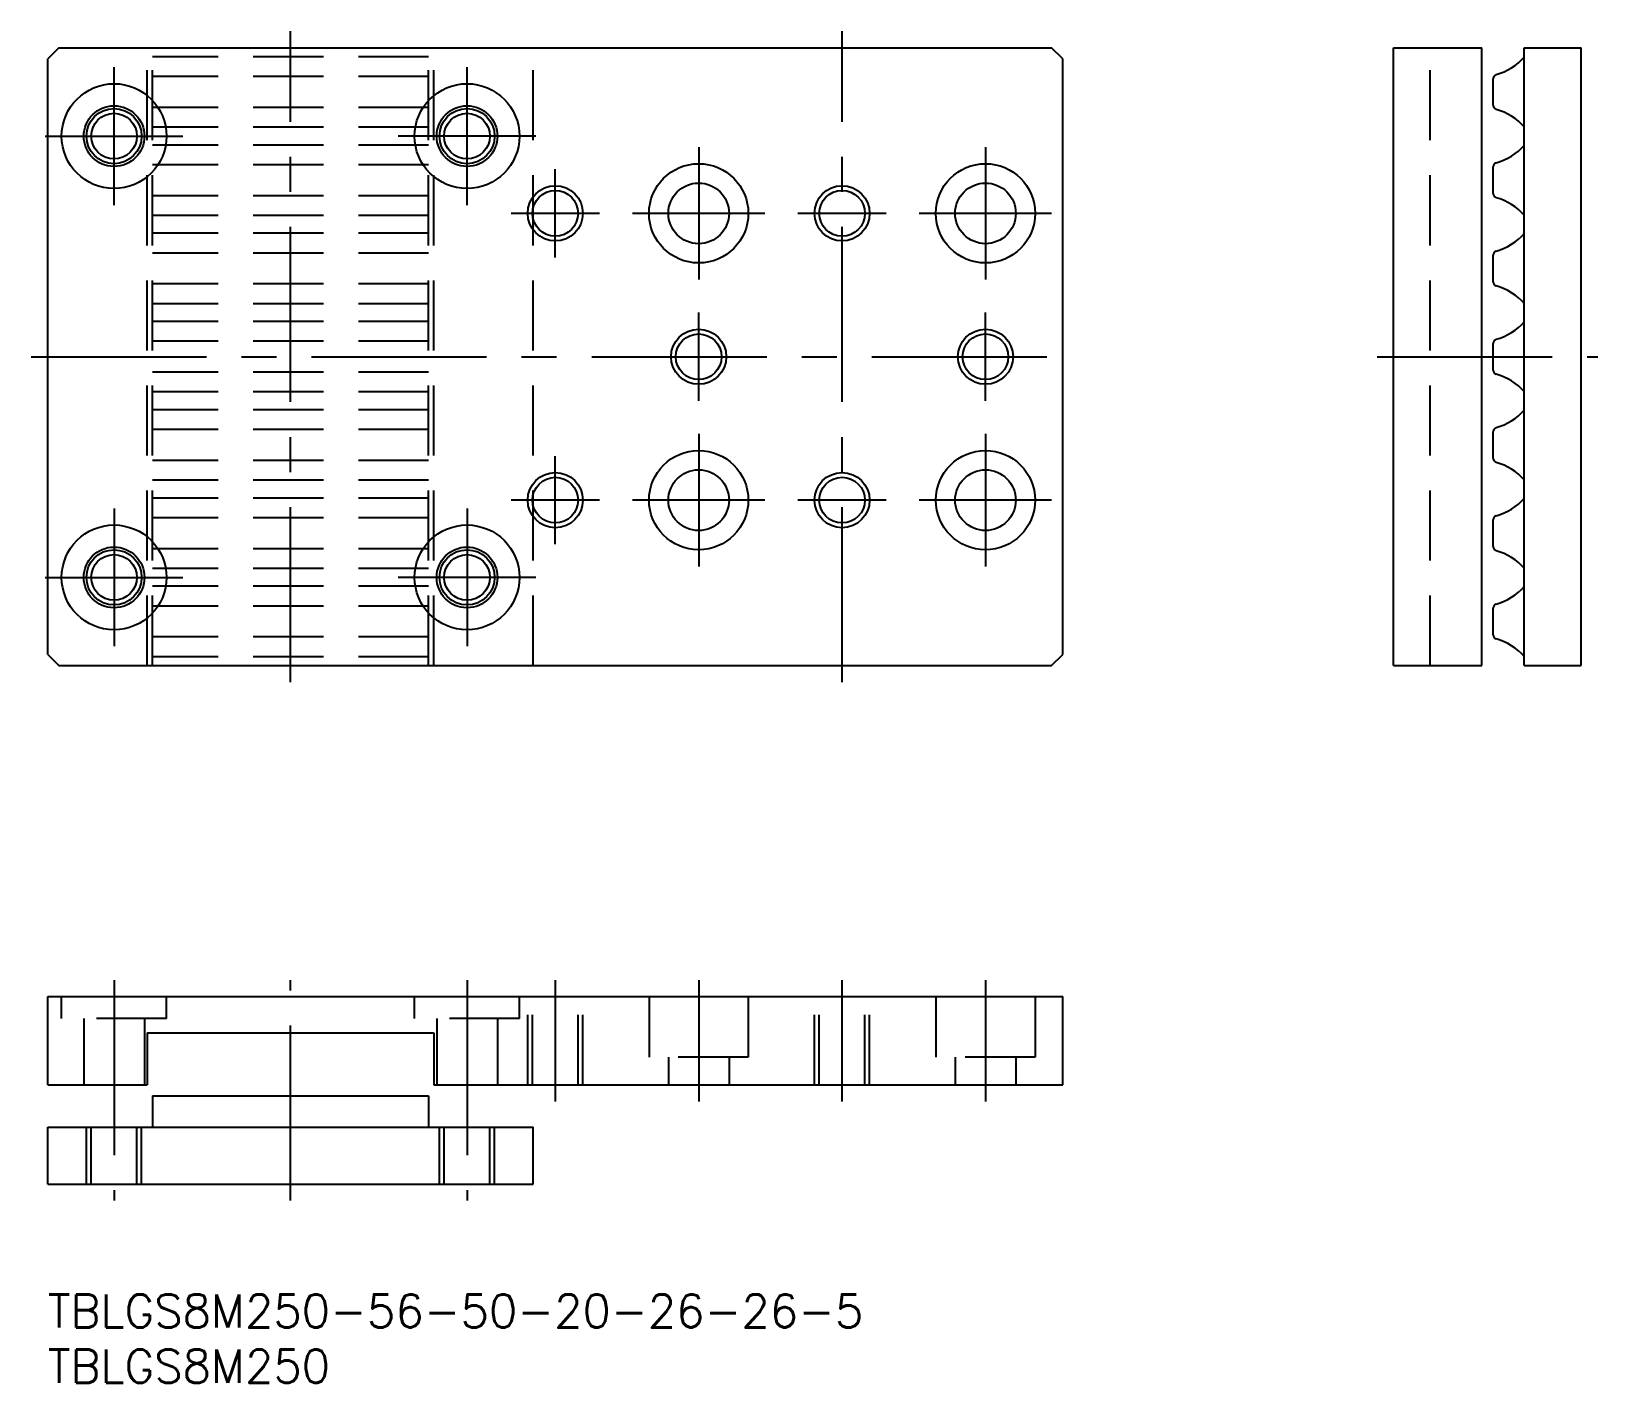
# Model space of a CAD drawing. Extents: x -2 to 140, y -8 to 114.
import ezdxf

# ---------------------------------------------------------------- set-up
doc = ezdxf.new("R2010")
doc.units = 0
doc.header["$LTSCALE"] = 0.5
doc.linetypes.add('CENTER', pattern=[50.8, 31.75, -6.35, 6.35, -6.35])
doc.linetypes.add('DASHED', pattern=[19.05, 12.7, -6.35])
for name, color, linetype in [('MSM_CENTER', 1, 'CENTER'), ('MSM_CONTINUOUS', 7, 'CONTINUOUS'), ('MSM_DASHED', 4, 'DASHED'), ('MSM_NARROW', 5, 'CONTINUOUS'), ('MSM_PART_NUMBER', 7, 'CONTINUOUS')]:
    doc.layers.add(name, color=color, linetype=linetype)
doc.styles.get("Standard").update_dxf_attribs({"font": 'txt.shx', "height": 2, "bigfont": 'bigfont.shx'})

# ---------------------------------------------------------------- blocks, each defined once
blk = doc.blocks.new('*U55')
at = {"layer": 'MSM_PART_NUMBER'}
blk.add_text('TBLGS8M250-56-50-20-26-26-5', height=3, dxfattribs=at).set_placement((0, -3))
blk = doc.blocks.new('*U56')
at = {"layer": 'MSM_PART_NUMBER'}
blk.add_text('TBLGS8M250', height=3, dxfattribs=at).set_placement((0, -8))

msp = doc.modelspace()

# ---------------------------------------------------------------- linework, layer by layer
at = {"layer": 'MSM_CENTER'}
for p, q in [((22, 55.5), (22, 114.5)), ((72, 55.5), (72, 114.5)), ((6, 98.75), (6, 111.25)), ((38, 98.75), (38, 111.25)), ((-0.25, 105), (12.25, 105)), ((44.25, 105), (31.75, 105)), ((59, 104), (59, 92)), ((85, 104), (85, 92)), ((46, 94), (46, 102)), ((50, 98), (42, 98)), ((65, 98), (53, 98)), ((76, 98), (68, 98)), ((91, 98), (79, 98)), ((59, 81), (59, 89)), ((85, 81), (85, 89)), ((-1.5, 85), (93.5, 85)), ((120.5, 85), (140.5, 85)), ((59, 78), (59, 66)), ((85, 78), (85, 66)), ((46, 68), (46, 76)), ((6, 71.25), (6, 58.75)), ((38, 71.25), (38, 58.75)), ((50, 72), (42, 72)), ((65, 72), (53, 72)), ((76, 72), (68, 72)), ((91, 72), (79, 72)), ((-0.25, 65), (12.25, 65)), ((44.25, 65), (31.75, 65)), ((6, 28.5), (6, 8.5)), ((22, 8.5), (22, 28.5)), ((38, 28.5), (38, 8.5)), ((46, 28.5), (46, 17.5)), ((59, 28.5), (59, 17.5)), ((72, 17.5), (72, 28.5)), ((85, 28.5), (85, 17.5))]:
    msp.add_line(p, q, dxfattribs=at)
at = {"layer": 'MSM_CONTINUOUS'}
for p, q in [((1, 113), (0, 112)), ((1, 113), (91, 113)), ((92, 112), (91, 113)), ((122, 57), (122, 113)), ((122, 113), (130, 113)), ((130, 57), (130, 113)), ((133.85, 57), (133.85, 113)), ((133.85, 113), (139, 113)), ((139, 57), (139, 113)), ((0, 58), (0, 112)), ((92, 58), (92, 112)), ((131, 110.12), (131, 107.88)), ((131, 102.12), (131, 99.88)), ((131, 94.12), (131, 91.88)), ((131, 86.12), (131, 83.88)), ((131, 78.12), (131, 75.88)), ((131, 70.12), (131, 67.88)), ((131, 62.12), (131, 59.88)), ((0, 58), (1, 57)), ((1, 57), (91, 57)), ((91, 57), (92, 58)), ((122, 57), (130, 57)), ((133.85, 57), (139, 57)), ((0, 27), (92, 27)), ((0, 19), (0, 27)), ((92, 19), (92, 27)), ((9, 23.7), (35, 23.7)), ((9, 23.7), (9, 19)), ((35, 23.7), (35, 19)), ((0, 19), (9, 19)), ((35, 19), (92, 19)), ((9.5, 18), (34.5, 18)), ((9.5, 18), (9.5, 15.15)), ((34.5, 18), (34.5, 15.15)), ((0, 10), (0, 15.15)), ((0, 15.15), (44, 15.15)), ((44, 10), (44, 15.15)), ((0, 10), (44, 10))]:
    msp.add_line(p, q, dxfattribs=at)
for centre, radius in [((6, 105), 4.75), ((38, 105), 4.75), ((6, 105), 2.75), ((6, 105), 2.07), ((38, 105), 2.75), ((38, 105), 2.07), ((59, 98), 4.5), ((85, 98), 4.5), ((46, 98), 2.07), ((59, 98), 2.75), ((72, 98), 2.07), ((85, 98), 2.75), ((59, 85), 2.07), ((85, 85), 2.07), ((59, 72), 4.5), ((85, 72), 4.5), ((46, 72), 2.07), ((59, 72), 2.75), ((72, 72), 2.07), ((85, 72), 2.75), ((6, 65), 4.75), ((38, 65), 4.75), ((6, 65), 2.75), ((6, 65), 2.07), ((38, 65), 2.75), ((38, 65), 2.07)]:
    msp.add_circle(centre, radius, dxfattribs=at)
for centre, radius, start, end in [((129.93, 115.6), 5.2, 285.3045, 319.0086), ((131.51, 110.12), 0.51, 114.62, 180), ((131.51, 107.88), 0.51, 180, 245.38), ((129.93, 102.4), 5.2, 40.9914, 74.6955), ((129.93, 107.6), 5.2, 285.3045, 319.0086), ((131.51, 102.12), 0.51, 114.62, 180), ((131.51, 99.88), 0.51, 180, 245.38), ((129.93, 94.4), 5.2, 40.9914, 74.6955), ((129.93, 99.6), 5.2, 285.3045, 319.0086), ((131.51, 94.12), 0.51, 114.62, 180), ((131.51, 91.88), 0.51, 180, 245.38), ((129.93, 86.4), 5.2, 40.9914, 74.6955), ((129.93, 91.6), 5.2, 285.3045, 319.0086), ((131.51, 86.12), 0.51, 114.62, 180), ((131.51, 83.88), 0.51, 180, 245.38), ((129.93, 78.4), 5.2, 40.9914, 74.6955), ((129.93, 83.6), 5.2, 285.3045, 319.0086), ((131.51, 78.12), 0.51, 114.62, 180), ((131.51, 75.88), 0.51, 180, 245.38), ((129.93, 70.4), 5.2, 40.9914, 74.6955), ((129.93, 75.6), 5.2, 285.3045, 319.0086), ((131.51, 70.12), 0.51, 114.62, 180), ((131.51, 67.88), 0.51, 180, 245.38), ((129.93, 62.4), 5.2, 40.9914, 74.6955), ((129.93, 67.6), 5.2, 285.3045, 319.0086), ((131.51, 62.12), 0.51, 114.62, 180), ((131.51, 59.88), 0.51, 180, 245.38), ((129.93, 54.4), 5.2, 40.9914, 74.6955)]:
    msp.add_arc(centre, radius, start, end, dxfattribs=at)
at = {"layer": 'MSM_DASHED'}
for p, q in [((9, 57), (9, 113)), ((9.5, 57), (9.5, 113)), ((34.5, 112.19), (9.5, 112.19)), ((34.5, 57), (34.5, 113)), ((35, 57), (35, 113)), ((44, 57), (44, 113)), ((125.3, 57), (125.3, 113)), ((34.5, 110.4), (9.5, 110.4)), ((34.5, 107.6), (9.5, 107.6)), ((34.5, 105.81), (9.5, 105.81)), ((34.5, 104.19), (9.5, 104.19)), ((34.5, 102.4), (9.5, 102.4)), ((34.5, 99.6), (9.5, 99.6)), ((34.5, 97.81), (9.5, 97.81)), ((34.5, 96.19), (9.5, 96.19)), ((34.5, 94.4), (9.5, 94.4)), ((34.5, 91.6), (9.5, 91.6)), ((34.5, 89.81), (9.5, 89.81)), ((34.5, 88.19), (9.5, 88.19)), ((34.5, 86.4), (9.5, 86.4)), ((34.5, 83.6), (9.5, 83.6)), ((34.5, 81.81), (9.5, 81.81)), ((34.5, 80.19), (9.5, 80.19)), ((34.5, 78.4), (9.5, 78.4)), ((34.5, 75.6), (9.5, 75.6)), ((34.5, 73.81), (9.5, 73.81)), ((34.5, 72.19), (9.5, 72.19)), ((34.5, 70.4), (9.5, 70.4)), ((34.5, 67.6), (9.5, 67.6)), ((34.5, 65.81), (9.5, 65.81)), ((34.5, 64.19), (9.5, 64.19)), ((34.5, 62.4), (9.5, 62.4)), ((34.5, 59.6), (9.5, 59.6)), ((34.5, 57.81), (9.5, 57.81)), ((1.25, 25), (1.25, 27)), ((10.75, 25), (10.75, 27)), ((33.25, 25), (33.25, 27)), ((42.75, 25), (42.75, 27)), ((43.5, 19), (43.5, 27)), ((43.93, 19), (43.93, 27)), ((48.07, 19), (48.07, 27)), ((48.5, 19), (48.5, 27)), ((54.5, 27), (54.5, 21.5)), ((63.5, 27), (63.5, 21.5)), ((69.5, 19), (69.5, 27)), ((69.93, 19), (69.93, 27)), ((74.07, 19), (74.07, 27)), ((74.5, 19), (74.5, 27)), ((80.5, 27), (80.5, 21.5)), ((89.5, 27), (89.5, 21.5)), ((10.75, 25), (1.25, 25)), ((3.25, 25), (3.25, 19)), ((8.75, 25), (8.75, 19)), ((42.75, 25), (33.25, 25)), ((35.25, 25), (35.25, 19)), ((40.75, 25), (40.75, 19)), ((63.5, 21.5), (54.5, 21.5)), ((56.25, 21.5), (56.25, 19)), ((61.75, 21.5), (61.75, 19)), ((89.5, 21.5), (80.5, 21.5)), ((82.25, 21.5), (82.25, 19)), ((87.75, 21.5), (87.75, 19)), ((3.5, 10), (3.5, 15.15)), ((3.93, 10), (3.93, 15.15)), ((8.07, 10), (8.07, 15.15)), ((8.5, 10), (8.5, 15.15)), ((35.5, 10), (35.5, 15.15)), ((35.93, 10), (35.93, 15.15)), ((40.07, 10), (40.07, 15.15)), ((40.5, 10), (40.5, 15.15))]:
    msp.add_line(p, q, dxfattribs=at)
at = {"layer": 'MSM_NARROW'}
for centre in [(6, 105), (38, 105), (46, 98), (72, 98), (59, 85), (85, 85), (46, 72), (72, 72), (6, 65), (38, 65)]:
    msp.add_circle(centre, 2.5, dxfattribs=at)

# ---------------------------------------------------------------- block references
at = {"layer": 'MSM_CONTINUOUS'}
for name in ['*U55', '*U56']:
    msp.add_blockref(name, (0, 0), dxfattribs=at)

doc.saveas('drawing.dxf')
